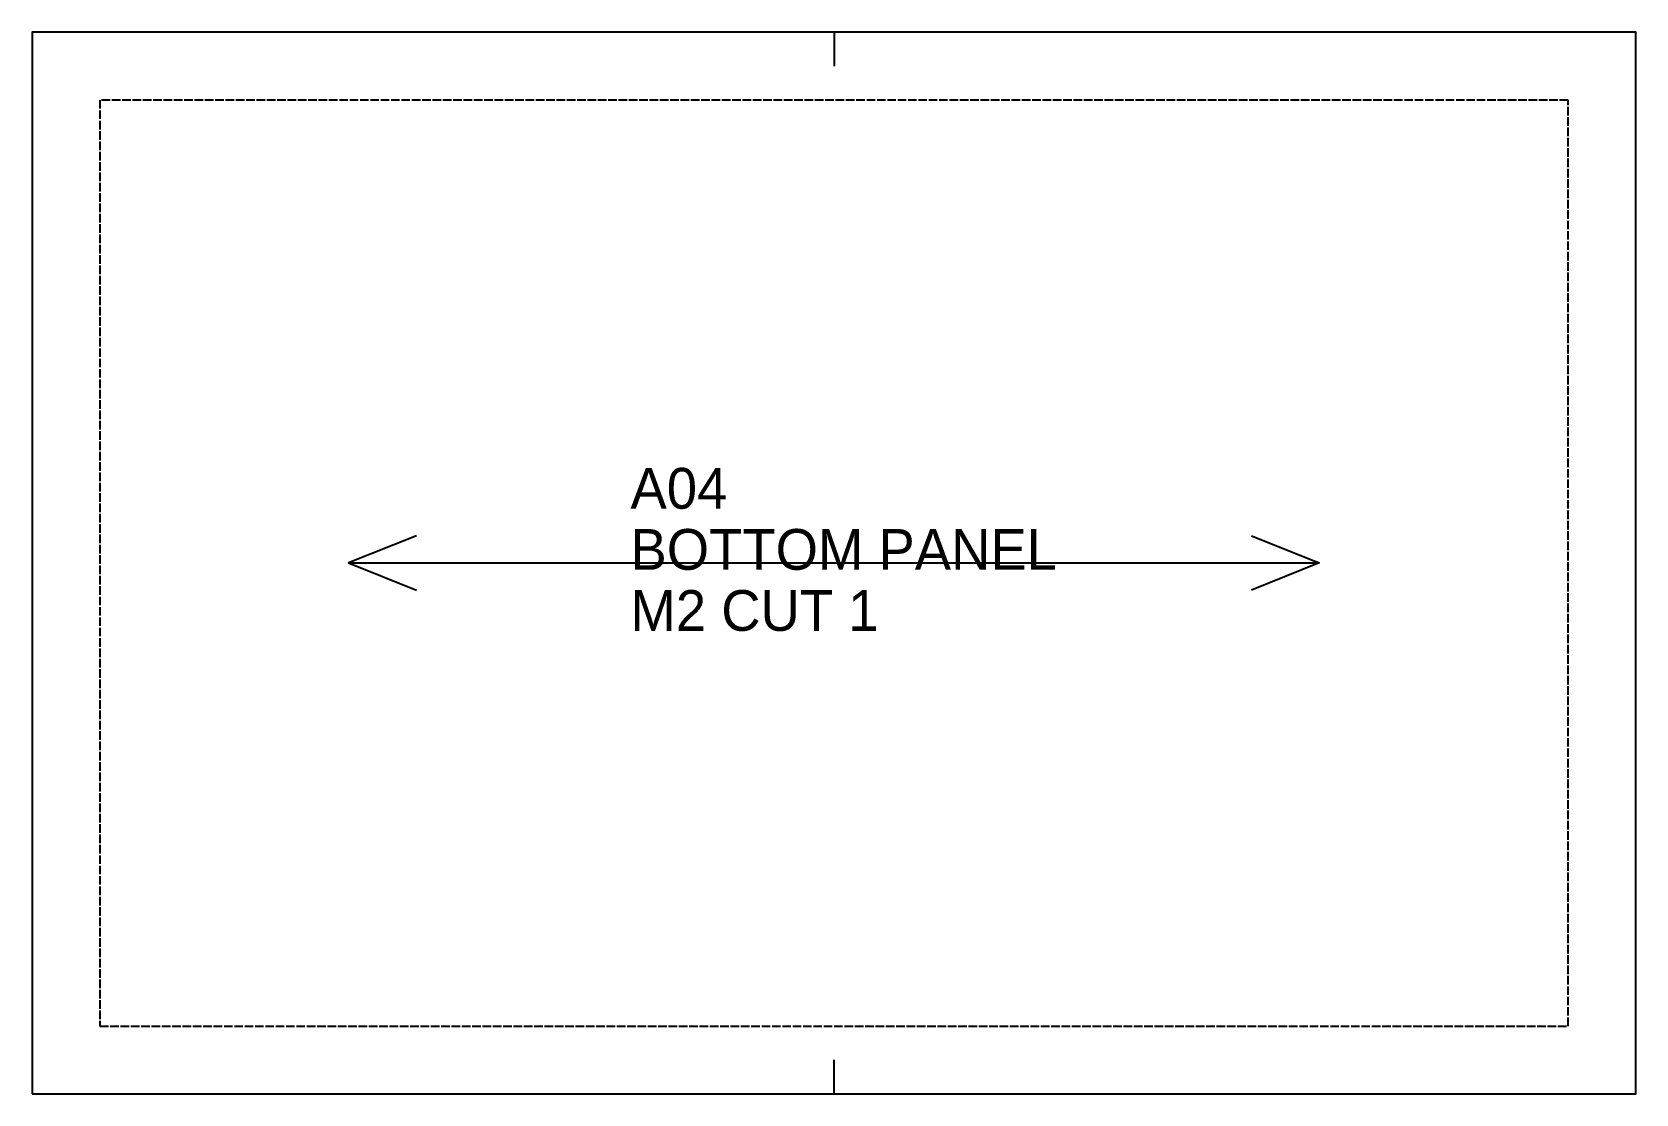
# Model space of a CAD drawing. Header units: millimetres. Extents: x 0 to 236, y 0 to 156.
import ezdxf

# ---------------------------------------------------------------- set-up
doc = ezdxf.new("R2010")
doc.units = ezdxf.units.MM
doc.linetypes.add('DASHED', pattern=[1.524, 1.27, -0.254])
for name, color, linetype in [('CUT', 7, 'CONTINUOUS'), ('GRAIN', 5, 'CONTINUOUS'), ('NOTCH', 3, 'CONTINUOUS'), ('SEW', 1, 'DASHED'), ('TEXT', 2, 'CONTINUOUS')]:
    doc.layers.add(name, color=color, linetype=linetype)

msp = doc.modelspace()

# ---------------------------------------------------------------- linework, layer by layer
at = {"layer": 'CUT'}
msp.add_lwpolyline([(0, 0), (236.39, 0), (236.39, 156.39), (0, 156.39)], close=True, dxfattribs=at)
at = {"layer": 'GRAIN'}
msp.add_line((46.66, 78.2), (189.73, 78.2), dxfattribs=at)
for points in [[(56.66, 82.2), (46.66, 78.2), (56.66, 74.2)], [(179.73, 82.2), (189.73, 78.2), (179.73, 74.2)]]:
    msp.add_lwpolyline(points, dxfattribs=at)
at = {"layer": 'NOTCH'}
for p, q in [((118.2, 156.39), (118.2, 151.39)), ((118.2, 0), (118.2, 5))]:
    msp.add_line(p, q, dxfattribs=at)
at = {"layer": 'SEW'}
msp.add_lwpolyline([(10, 10), (226.39, 10), (226.39, 146.39), (10, 146.39)], close=True, dxfattribs=at)

# ---------------------------------------------------------------- texts
at = {"layer": 'TEXT'}
for s, p in [('A04', (88.2, 86.2)), ('BOTTOM PANEL', (88.2, 77.2)), ('M2 CUT 1', (88.2, 68.2))]:
    msp.add_text(s, height=6, dxfattribs=at).set_placement(p)

doc.saveas('drawing.dxf')
